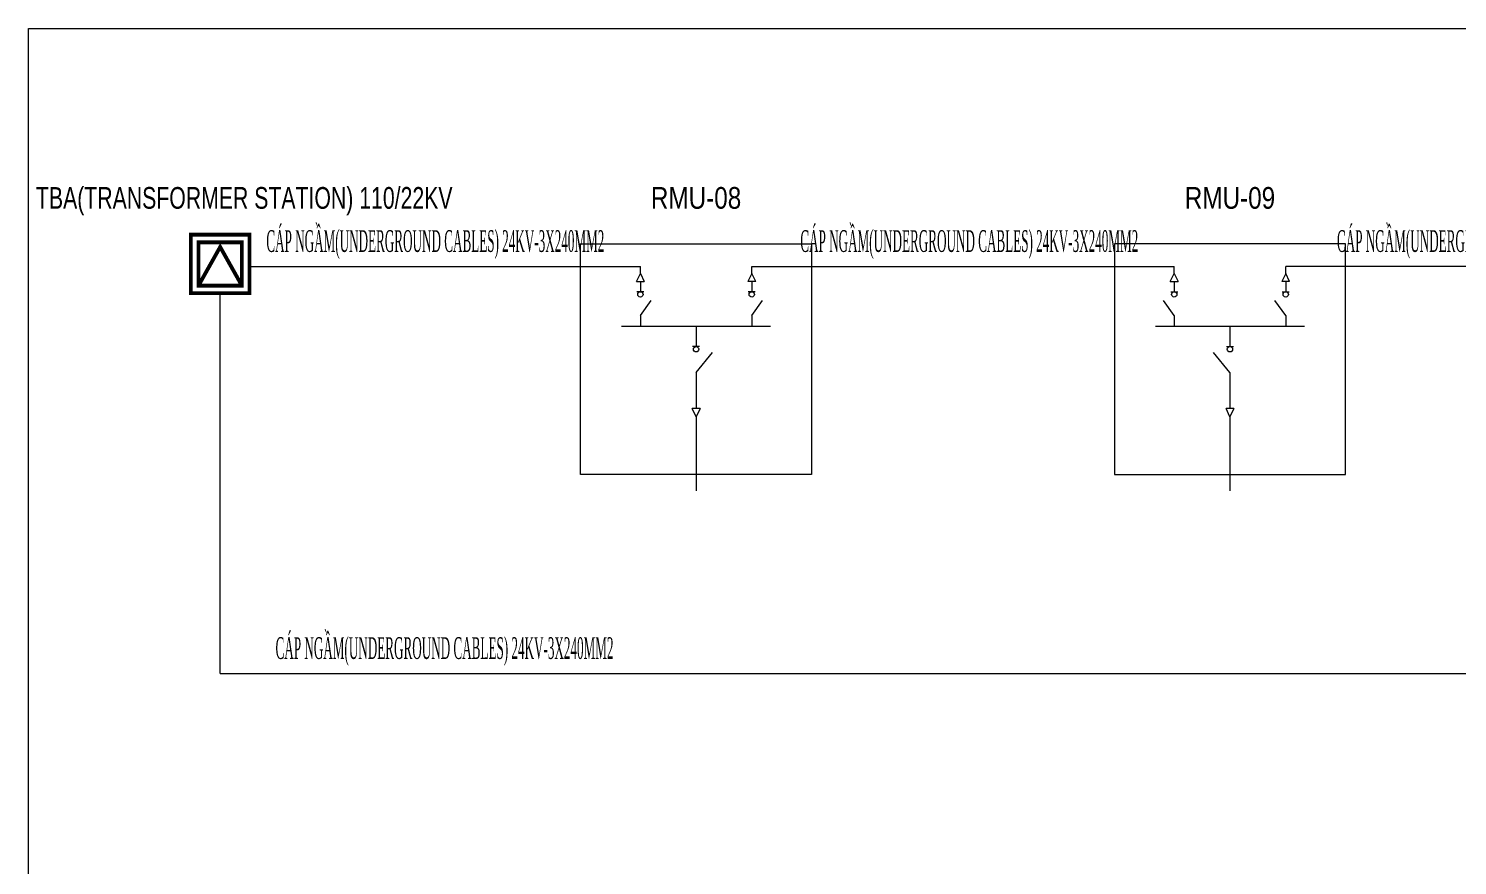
# Model space of a CAD drawing. Extents: x 391676 to 411044, y 2302576 to 2306330.
# Drawn here: x 391676 to 392334, y 2304914 to 2305300 of the extents above; entities that cross this region are included whole.
import ezdxf
from ezdxf.enums import TextEntityAlignment as Align

# ---------------------------------------------------------------- set-up
doc = ezdxf.new("R2010")
doc.units = 0
doc.header["$LTSCALE"] = 5
doc.header["$MEASUREMENT"] = 0
doc.layers.get('0').update_dxf_attribs({"linetype": 'CONTINUOUS', "lineweight": 5})
doc.layers.add('@ 35kV cai tao', color=1, linetype='CONTINUOUS')
doc.styles.add('T1', font='vntimeh.shx', dxfattribs={"width": 0.6})
doc.styles.add('T2', font='VHARIAL.TTF', dxfattribs={"width": 0.8})

# ---------------------------------------------------------------- blocks, each defined once
blk = doc.blocks.new('t110kv')
blk.add_wipeout([(-32.4, 64.8), (32.4, 64.8), (32.4, 0), (-32.4, 0)])
at = {"ltscale": 0.5, "const_width": 4.21, "flags": 128}
for points in [[(-32.4, 64.8), (32.4, 64.8), (32.4, 0), (-32.4, 0)], [(-24, 56.4), (24, 56.4), (24, 8.4), (-24, 8.4)]]:
    blk.add_lwpolyline(points, close=True, dxfattribs=at)
blk.add_lwpolyline([(-24, 8.4), (0, 51.2), (24, 8.4)], dxfattribs=at)
blk = doc.blocks.new('sdgd3')
blk.add_wipeout([(396956.65, 2294428.25), (396956.65, 2295865.45), (398696.52, 2295865.45), (398696.52, 2294428.25)])
at = {"ltscale": 20}
for p, q in [((397236.47, 2295748.84), (397238.3, 2295752.59)), ((397236.47, 2295748.84), (397238.3, 2295752.59)), ((397238.3, 2295752.59), (397238.3, 2295755.83)), ((397238.3, 2295752.59), (397238.3, 2295755.83)), ((397238.3, 2295752.59), (397240.12, 2295748.84)), ((397238.3, 2295752.59), (397240.12, 2295748.84)), ((397289.6, 2295752.59), (397287.77, 2295748.84)), ((397289.6, 2295752.59), (397287.77, 2295748.84)), ((397289.6, 2295752.59), (397289.6, 2295755.83)), ((397289.6, 2295752.59), (397289.6, 2295755.83)), ((397291.42, 2295748.84), (397289.6, 2295752.59)), ((397291.42, 2295748.84), (397289.6, 2295752.59)), ((397482.3, 2295748.84), (397484.12, 2295752.59)), ((397482.3, 2295748.84), (397484.12, 2295752.59)), ((397484.12, 2295752.59), (397484.12, 2295755.83)), ((397484.12, 2295752.59), (397484.12, 2295755.83)), ((397484.12, 2295752.59), (397485.95, 2295748.84)), ((397484.12, 2295752.59), (397485.95, 2295748.84)), ((397535.42, 2295752.59), (397533.59, 2295748.84)), ((397535.42, 2295752.59), (397533.59, 2295748.84)), ((397535.42, 2295752.59), (397535.42, 2295755.83)), ((397535.42, 2295752.59), (397535.42, 2295755.83)), ((397537.24, 2295748.84), (397535.42, 2295752.59)), ((397537.24, 2295748.84), (397535.42, 2295752.59)), ((397236.47, 2295748.84), (397240.12, 2295748.84)), ((397236.47, 2295748.84), (397240.12, 2295748.84)), ((397291.42, 2295748.84), (397287.77, 2295748.84)), ((397291.42, 2295748.84), (397287.77, 2295748.84)), ((397482.3, 2295748.84), (397485.95, 2295748.84)), ((397482.3, 2295748.84), (397485.95, 2295748.84)), ((397537.24, 2295748.84), (397533.59, 2295748.84)), ((397537.24, 2295748.84), (397533.59, 2295748.84)), ((397265.77, 2295690.32), (397262.12, 2295690.32)), ((397263.95, 2295686.57), (397262.12, 2295690.32)), ((397265.77, 2295690.32), (397262.12, 2295690.32)), ((397263.95, 2295686.57), (397262.12, 2295690.32)), ((397265.77, 2295690.32), (397263.95, 2295686.57)), ((397265.77, 2295690.32), (397263.95, 2295686.57)), ((397263.95, 2295686.57), (397263.95, 2295652.4)), ((397263.95, 2295686.57), (397263.95, 2295652.4)), ((397511.59, 2295690.32), (397507.95, 2295690.32)), ((397509.77, 2295686.57), (397507.95, 2295690.32)), ((397511.59, 2295690.32), (397507.95, 2295690.32)), ((397509.77, 2295686.57), (397507.95, 2295690.32)), ((397511.59, 2295690.32), (397509.77, 2295686.57)), ((397511.59, 2295690.32), (397509.77, 2295686.57)), ((397509.77, 2295686.57), (397509.77, 2295652.4)), ((397509.77, 2295686.57), (397509.77, 2295652.4))]:
    blk.add_line(p, q, dxfattribs=at)
for p, q in [((397289.6, 2295755.83), (397484.12, 2295755.83)), ((397736.99, 2295755.83), (397535.42, 2295755.83)), ((397239.88, 2295744.16), (397236.72, 2295744.16)), ((397238.3, 2295748.84), (397238.3, 2295744.16)), ((397238.3, 2295748.84), (397238.3, 2295744.16)), ((397291.18, 2295744.16), (397288.01, 2295744.16)), ((397289.6, 2295748.84), (397289.6, 2295744.16)), ((397289.6, 2295748.84), (397289.6, 2295744.16)), ((397482.54, 2295744.16), (397485.7, 2295744.16)), ((397484.12, 2295748.84), (397484.12, 2295744.16)), ((397484.12, 2295748.84), (397484.12, 2295744.16)), ((397533.84, 2295744.16), (397537, 2295744.16)), ((397535.42, 2295748.84), (397535.42, 2295744.16)), ((397535.42, 2295748.84), (397535.42, 2295744.16)), ((397238.3, 2295733.29), (397243.24, 2295740.1)), ((397238.3, 2295733.29), (397243.24, 2295740.1)), ((397289.6, 2295733.29), (397294.54, 2295740.1)), ((397289.6, 2295733.29), (397294.54, 2295740.1)), ((397484.12, 2295733.29), (397479.18, 2295740.1)), ((397484.12, 2295733.29), (397479.18, 2295740.1)), ((397535.42, 2295733.29), (397530.48, 2295740.1)), ((397535.42, 2295733.29), (397530.48, 2295740.1)), ((397238.3, 2295733.29), (397238.3, 2295728.19)), ((397238.3, 2295733.29), (397238.3, 2295728.19)), ((397289.6, 2295733.29), (397289.6, 2295728.19)), ((397289.6, 2295733.29), (397289.6, 2295728.19)), ((397484.12, 2295733.29), (397484.12, 2295728.19)), ((397484.12, 2295733.29), (397484.12, 2295728.19)), ((397535.42, 2295733.29), (397535.42, 2295728.19)), ((397535.42, 2295733.29), (397535.42, 2295728.19)), ((397263.95, 2295728.19), (397263.95, 2295718.9)), ((397263.95, 2295728.19), (397263.95, 2295718.9)), ((397509.77, 2295728.19), (397509.77, 2295718.9)), ((397509.77, 2295728.19), (397509.77, 2295718.9)), ((397265.53, 2295718.9), (397262.36, 2295718.9)), ((397508.19, 2295718.9), (397511.35, 2295718.9)), ((397263.95, 2295706.93), (397271.49, 2295716.22)), ((397263.95, 2295706.93), (397271.49, 2295716.22)), ((397509.77, 2295706.93), (397502.23, 2295716.22)), ((397509.77, 2295706.93), (397502.23, 2295716.22)), ((397263.95, 2295706.93), (397263.95, 2295690.32)), ((397263.95, 2295706.93), (397263.95, 2295690.32)), ((397509.77, 2295706.93), (397509.77, 2295690.32)), ((397509.77, 2295706.93), (397509.77, 2295690.32)), ((397044.79, 2295568.28), (397989.87, 2295568.28))]:
    blk.add_line(p, q)
at = {"color": 3}
for points in [[(397317.11, 2295766.2), (397317.11, 2295659.88), (397210.79, 2295659.88), (397210.79, 2295766.2)], [(397456.61, 2295766.2), (397456.61, 2295659.88), (397562.93, 2295659.88), (397562.93, 2295766.2)]]:
    blk.add_lwpolyline(points, close=True, dxfattribs=at)
at = {"color": 6, "const_width": 0.652}
for points in [[(397298.29, 2295728.19), (397229.6, 2295728.19)], [(397475.42, 2295728.19), (397544.12, 2295728.19)]]:
    blk.add_lwpolyline(points, dxfattribs=at)
for centre in [(397238.3, 2295742.93), (397238.3, 2295742.93), (397289.6, 2295742.93), (397289.6, 2295742.93), (397484.12, 2295742.93), (397484.12, 2295742.93), (397535.42, 2295742.93), (397535.42, 2295742.93), (397263.95, 2295717.67), (397263.95, 2295717.67), (397509.77, 2295717.67), (397509.77, 2295717.67)]:
    blk.add_circle(centre, 1.23)
at = {"layer": '@ 35kV cai tao', "linetype": 'Continuous', "lineweight": -2, "xscale": -0.416499999977532, "yscale": 0.4164999999775317, "zscale": 0.4164999999775318, "rotation": 359.9997103224595}
blk.add_blockref('t110kv', (397044.86, 2295743.47), dxfattribs=at)
for s, style, width, p in [('TBA(TRANSFORMER STATION) 110/22KV', 'T2', 0.7, (397055.94, 2295782.41)), ('RMU-08', 'T2', 0.8, (397263.95, 2295782.41)), ('RMU-09', 'T2', 0.8, (397509.77, 2295782.41)), ('c¸p NGÇM(UNDERGROUND CABLES) 24kv-3X240mm2', 'T1', 0.4, (397143.91, 2295762.53)), ('c¸p NGÇM(UNDERGROUND CABLES) 24kv-3X240mm2', 'T1', 0.4, (397389.74, 2295762.53)), ('c¸p NGÇM(UNDERGROUND CABLES) 24kv-3X240mm2', 'T1', 0.4, (397636.81, 2295762.53)), ('c¸p NGÇM(UNDERGROUND CABLES) 24kv-3X240mm2', 'T1', 0.4, (397143.91, 2295609.36))]:
    blk.add_text(s, height=10, dxfattribs=dict(style=style, width=width)).set_placement(p, align=Align.CENTER)
blk.add_line((397058.42, 2295755.83), (397238.3, 2295755.83))
at = {"ltscale": 2}
for p, q in [((397044.79, 2295568.28), (397044.86, 2295743.47)), ((397044.84, 2295568.28), (397044.92, 2295743.47))]:
    blk.add_line(p, q, dxfattribs=at)
blk.add_lwpolyline([(396956.65, 2295865.45), (398696.52, 2295865.45), (398696.52, 2294428.25), (396956.65, 2294428.25)], close=True, dxfattribs=at)
blk.add_wipeout([(396956.65, 2294428.25), (396956.65, 2295865.45), (398696.52, 2295865.45), (398696.52, 2294428.25)])
at = {"ltscale": 20}
for p, q in [((397236.47, 2295748.84), (397238.3, 2295752.59)), ((397236.47, 2295748.84), (397238.3, 2295752.59)), ((397238.3, 2295752.59), (397238.3, 2295755.83)), ((397238.3, 2295752.59), (397238.3, 2295755.83)), ((397238.3, 2295752.59), (397240.12, 2295748.84)), ((397238.3, 2295752.59), (397240.12, 2295748.84)), ((397289.6, 2295752.59), (397287.77, 2295748.84)), ((397289.6, 2295752.59), (397287.77, 2295748.84)), ((397289.6, 2295752.59), (397289.6, 2295755.83)), ((397289.6, 2295752.59), (397289.6, 2295755.83)), ((397291.42, 2295748.84), (397289.6, 2295752.59)), ((397291.42, 2295748.84), (397289.6, 2295752.59)), ((397482.3, 2295748.84), (397484.12, 2295752.59)), ((397482.3, 2295748.84), (397484.12, 2295752.59)), ((397484.12, 2295752.59), (397484.12, 2295755.83)), ((397484.12, 2295752.59), (397484.12, 2295755.83)), ((397484.12, 2295752.59), (397485.95, 2295748.84)), ((397484.12, 2295752.59), (397485.95, 2295748.84)), ((397535.42, 2295752.59), (397533.59, 2295748.84)), ((397535.42, 2295752.59), (397533.59, 2295748.84)), ((397535.42, 2295752.59), (397535.42, 2295755.83)), ((397535.42, 2295752.59), (397535.42, 2295755.83)), ((397537.24, 2295748.84), (397535.42, 2295752.59)), ((397537.24, 2295748.84), (397535.42, 2295752.59)), ((397236.47, 2295748.84), (397240.12, 2295748.84)), ((397236.47, 2295748.84), (397240.12, 2295748.84)), ((397291.42, 2295748.84), (397287.77, 2295748.84)), ((397291.42, 2295748.84), (397287.77, 2295748.84)), ((397482.3, 2295748.84), (397485.95, 2295748.84)), ((397482.3, 2295748.84), (397485.95, 2295748.84)), ((397537.24, 2295748.84), (397533.59, 2295748.84)), ((397537.24, 2295748.84), (397533.59, 2295748.84)), ((397265.77, 2295690.32), (397262.12, 2295690.32)), ((397263.95, 2295686.57), (397262.12, 2295690.32)), ((397265.77, 2295690.32), (397262.12, 2295690.32)), ((397263.95, 2295686.57), (397262.12, 2295690.32)), ((397265.77, 2295690.32), (397263.95, 2295686.57)), ((397265.77, 2295690.32), (397263.95, 2295686.57)), ((397263.95, 2295686.57), (397263.95, 2295652.4)), ((397263.95, 2295686.57), (397263.95, 2295652.4)), ((397511.59, 2295690.32), (397507.95, 2295690.32)), ((397509.77, 2295686.57), (397507.95, 2295690.32)), ((397511.59, 2295690.32), (397507.95, 2295690.32)), ((397509.77, 2295686.57), (397507.95, 2295690.32)), ((397511.59, 2295690.32), (397509.77, 2295686.57)), ((397511.59, 2295690.32), (397509.77, 2295686.57)), ((397509.77, 2295686.57), (397509.77, 2295652.4)), ((397509.77, 2295686.57), (397509.77, 2295652.4))]:
    blk.add_line(p, q, dxfattribs=at)
for p, q in [((397289.6, 2295755.83), (397484.12, 2295755.83)), ((397736.99, 2295755.83), (397535.42, 2295755.83)), ((397239.88, 2295744.16), (397236.72, 2295744.16)), ((397238.3, 2295748.84), (397238.3, 2295744.16)), ((397238.3, 2295748.84), (397238.3, 2295744.16)), ((397291.18, 2295744.16), (397288.01, 2295744.16)), ((397289.6, 2295748.84), (397289.6, 2295744.16)), ((397289.6, 2295748.84), (397289.6, 2295744.16)), ((397482.54, 2295744.16), (397485.7, 2295744.16)), ((397484.12, 2295748.84), (397484.12, 2295744.16)), ((397484.12, 2295748.84), (397484.12, 2295744.16)), ((397533.84, 2295744.16), (397537, 2295744.16)), ((397535.42, 2295748.84), (397535.42, 2295744.16)), ((397535.42, 2295748.84), (397535.42, 2295744.16)), ((397238.3, 2295733.29), (397243.24, 2295740.1)), ((397238.3, 2295733.29), (397243.24, 2295740.1)), ((397289.6, 2295733.29), (397294.54, 2295740.1)), ((397289.6, 2295733.29), (397294.54, 2295740.1)), ((397484.12, 2295733.29), (397479.18, 2295740.1)), ((397484.12, 2295733.29), (397479.18, 2295740.1)), ((397535.42, 2295733.29), (397530.48, 2295740.1)), ((397535.42, 2295733.29), (397530.48, 2295740.1)), ((397238.3, 2295733.29), (397238.3, 2295728.19)), ((397238.3, 2295733.29), (397238.3, 2295728.19)), ((397289.6, 2295733.29), (397289.6, 2295728.19)), ((397289.6, 2295733.29), (397289.6, 2295728.19)), ((397484.12, 2295733.29), (397484.12, 2295728.19)), ((397484.12, 2295733.29), (397484.12, 2295728.19)), ((397535.42, 2295733.29), (397535.42, 2295728.19)), ((397535.42, 2295733.29), (397535.42, 2295728.19)), ((397263.95, 2295728.19), (397263.95, 2295718.9)), ((397263.95, 2295728.19), (397263.95, 2295718.9)), ((397509.77, 2295728.19), (397509.77, 2295718.9)), ((397509.77, 2295728.19), (397509.77, 2295718.9)), ((397265.53, 2295718.9), (397262.36, 2295718.9)), ((397508.19, 2295718.9), (397511.35, 2295718.9)), ((397263.95, 2295706.93), (397271.49, 2295716.22)), ((397263.95, 2295706.93), (397271.49, 2295716.22)), ((397509.77, 2295706.93), (397502.23, 2295716.22)), ((397509.77, 2295706.93), (397502.23, 2295716.22)), ((397263.95, 2295706.93), (397263.95, 2295690.32)), ((397263.95, 2295706.93), (397263.95, 2295690.32)), ((397509.77, 2295706.93), (397509.77, 2295690.32)), ((397509.77, 2295706.93), (397509.77, 2295690.32)), ((397044.79, 2295568.28), (397989.87, 2295568.28))]:
    blk.add_line(p, q)
at = {"color": 3}
for points in [[(397317.11, 2295766.2), (397317.11, 2295659.88), (397210.79, 2295659.88), (397210.79, 2295766.2)], [(397456.61, 2295766.2), (397456.61, 2295659.88), (397562.93, 2295659.88), (397562.93, 2295766.2)]]:
    blk.add_lwpolyline(points, close=True, dxfattribs=at)
at = {"color": 6, "const_width": 0.652}
for points in [[(397298.29, 2295728.19), (397229.6, 2295728.19)], [(397475.42, 2295728.19), (397544.12, 2295728.19)]]:
    blk.add_lwpolyline(points, dxfattribs=at)
for centre in [(397238.3, 2295742.93), (397238.3, 2295742.93), (397289.6, 2295742.93), (397289.6, 2295742.93), (397484.12, 2295742.93), (397484.12, 2295742.93), (397535.42, 2295742.93), (397535.42, 2295742.93), (397263.95, 2295717.67), (397263.95, 2295717.67), (397509.77, 2295717.67), (397509.77, 2295717.67)]:
    blk.add_circle(centre, 1.23)
at = {"layer": '@ 35kV cai tao', "linetype": 'Continuous', "lineweight": -2, "xscale": -0.416499999977532, "yscale": 0.4164999999775317, "zscale": 0.4164999999775318, "rotation": 359.9997103224595}
blk.add_blockref('t110kv', (397044.86, 2295743.47), dxfattribs=at)
for s, style, width, p in [('TBA(TRANSFORMER STATION) 110/22KV', 'T2', 0.7, (397055.94, 2295782.41)), ('RMU-08', 'T2', 0.8, (397263.95, 2295782.41)), ('RMU-09', 'T2', 0.8, (397509.77, 2295782.41)), ('c¸p NGÇM(UNDERGROUND CABLES) 24kv-3X240mm2', 'T1', 0.4, (397143.91, 2295762.53)), ('c¸p NGÇM(UNDERGROUND CABLES) 24kv-3X240mm2', 'T1', 0.4, (397389.74, 2295762.53)), ('c¸p NGÇM(UNDERGROUND CABLES) 24kv-3X240mm2', 'T1', 0.4, (397636.81, 2295762.53)), ('c¸p NGÇM(UNDERGROUND CABLES) 24kv-3X240mm2', 'T1', 0.4, (397143.91, 2295609.36))]:
    blk.add_text(s, height=10, dxfattribs=dict(style=style, width=width)).set_placement(p, align=Align.CENTER)
blk.add_line((397058.42, 2295755.83), (397238.3, 2295755.83))
at = {"ltscale": 2}
for p, q in [((397044.79, 2295568.28), (397044.86, 2295743.47)), ((397044.84, 2295568.28), (397044.92, 2295743.47))]:
    blk.add_line(p, q, dxfattribs=at)
blk.add_lwpolyline([(396956.65, 2295865.45), (398696.52, 2295865.45), (398696.52, 2294428.25), (396956.65, 2294428.25)], close=True, dxfattribs=at)
blk.add_wipeout([(396956.65, 2294428.25), (396956.65, 2295865.45), (398696.52, 2295865.45), (398696.52, 2294428.25)])
at = {"ltscale": 20}
for p, q in [((397236.47, 2295748.84), (397238.3, 2295752.59)), ((397236.47, 2295748.84), (397238.3, 2295752.59)), ((397238.3, 2295752.59), (397238.3, 2295755.83)), ((397238.3, 2295752.59), (397238.3, 2295755.83)), ((397238.3, 2295752.59), (397240.12, 2295748.84)), ((397238.3, 2295752.59), (397240.12, 2295748.84)), ((397289.6, 2295752.59), (397287.77, 2295748.84)), ((397289.6, 2295752.59), (397287.77, 2295748.84)), ((397289.6, 2295752.59), (397289.6, 2295755.83)), ((397289.6, 2295752.59), (397289.6, 2295755.83)), ((397291.42, 2295748.84), (397289.6, 2295752.59)), ((397291.42, 2295748.84), (397289.6, 2295752.59)), ((397482.3, 2295748.84), (397484.12, 2295752.59)), ((397482.3, 2295748.84), (397484.12, 2295752.59)), ((397484.12, 2295752.59), (397484.12, 2295755.83)), ((397484.12, 2295752.59), (397484.12, 2295755.83)), ((397484.12, 2295752.59), (397485.95, 2295748.84)), ((397484.12, 2295752.59), (397485.95, 2295748.84)), ((397535.42, 2295752.59), (397533.59, 2295748.84)), ((397535.42, 2295752.59), (397533.59, 2295748.84)), ((397535.42, 2295752.59), (397535.42, 2295755.83)), ((397535.42, 2295752.59), (397535.42, 2295755.83)), ((397537.24, 2295748.84), (397535.42, 2295752.59)), ((397537.24, 2295748.84), (397535.42, 2295752.59)), ((397236.47, 2295748.84), (397240.12, 2295748.84)), ((397236.47, 2295748.84), (397240.12, 2295748.84)), ((397291.42, 2295748.84), (397287.77, 2295748.84)), ((397291.42, 2295748.84), (397287.77, 2295748.84)), ((397482.3, 2295748.84), (397485.95, 2295748.84)), ((397482.3, 2295748.84), (397485.95, 2295748.84)), ((397537.24, 2295748.84), (397533.59, 2295748.84)), ((397537.24, 2295748.84), (397533.59, 2295748.84)), ((397265.77, 2295690.32), (397262.12, 2295690.32)), ((397263.95, 2295686.57), (397262.12, 2295690.32)), ((397265.77, 2295690.32), (397262.12, 2295690.32)), ((397263.95, 2295686.57), (397262.12, 2295690.32)), ((397265.77, 2295690.32), (397263.95, 2295686.57)), ((397265.77, 2295690.32), (397263.95, 2295686.57)), ((397263.95, 2295686.57), (397263.95, 2295652.4)), ((397263.95, 2295686.57), (397263.95, 2295652.4)), ((397511.59, 2295690.32), (397507.95, 2295690.32)), ((397509.77, 2295686.57), (397507.95, 2295690.32)), ((397511.59, 2295690.32), (397507.95, 2295690.32)), ((397509.77, 2295686.57), (397507.95, 2295690.32)), ((397511.59, 2295690.32), (397509.77, 2295686.57)), ((397511.59, 2295690.32), (397509.77, 2295686.57)), ((397509.77, 2295686.57), (397509.77, 2295652.4)), ((397509.77, 2295686.57), (397509.77, 2295652.4))]:
    blk.add_line(p, q, dxfattribs=at)
for p, q in [((397289.6, 2295755.83), (397484.12, 2295755.83)), ((397736.99, 2295755.83), (397535.42, 2295755.83)), ((397239.88, 2295744.16), (397236.72, 2295744.16)), ((397238.3, 2295748.84), (397238.3, 2295744.16)), ((397238.3, 2295748.84), (397238.3, 2295744.16)), ((397291.18, 2295744.16), (397288.01, 2295744.16)), ((397289.6, 2295748.84), (397289.6, 2295744.16)), ((397289.6, 2295748.84), (397289.6, 2295744.16)), ((397482.54, 2295744.16), (397485.7, 2295744.16)), ((397484.12, 2295748.84), (397484.12, 2295744.16)), ((397484.12, 2295748.84), (397484.12, 2295744.16)), ((397533.84, 2295744.16), (397537, 2295744.16)), ((397535.42, 2295748.84), (397535.42, 2295744.16)), ((397535.42, 2295748.84), (397535.42, 2295744.16)), ((397238.3, 2295733.29), (397243.24, 2295740.1)), ((397238.3, 2295733.29), (397243.24, 2295740.1)), ((397289.6, 2295733.29), (397294.54, 2295740.1)), ((397289.6, 2295733.29), (397294.54, 2295740.1)), ((397484.12, 2295733.29), (397479.18, 2295740.1)), ((397484.12, 2295733.29), (397479.18, 2295740.1)), ((397535.42, 2295733.29), (397530.48, 2295740.1)), ((397535.42, 2295733.29), (397530.48, 2295740.1)), ((397238.3, 2295733.29), (397238.3, 2295728.19)), ((397238.3, 2295733.29), (397238.3, 2295728.19)), ((397289.6, 2295733.29), (397289.6, 2295728.19)), ((397289.6, 2295733.29), (397289.6, 2295728.19)), ((397484.12, 2295733.29), (397484.12, 2295728.19)), ((397484.12, 2295733.29), (397484.12, 2295728.19)), ((397535.42, 2295733.29), (397535.42, 2295728.19)), ((397535.42, 2295733.29), (397535.42, 2295728.19)), ((397263.95, 2295728.19), (397263.95, 2295718.9)), ((397263.95, 2295728.19), (397263.95, 2295718.9)), ((397509.77, 2295728.19), (397509.77, 2295718.9)), ((397509.77, 2295728.19), (397509.77, 2295718.9)), ((397265.53, 2295718.9), (397262.36, 2295718.9)), ((397508.19, 2295718.9), (397511.35, 2295718.9)), ((397263.95, 2295706.93), (397271.49, 2295716.22)), ((397263.95, 2295706.93), (397271.49, 2295716.22)), ((397509.77, 2295706.93), (397502.23, 2295716.22)), ((397509.77, 2295706.93), (397502.23, 2295716.22)), ((397263.95, 2295706.93), (397263.95, 2295690.32)), ((397263.95, 2295706.93), (397263.95, 2295690.32)), ((397509.77, 2295706.93), (397509.77, 2295690.32)), ((397509.77, 2295706.93), (397509.77, 2295690.32)), ((397044.79, 2295568.28), (397989.87, 2295568.28))]:
    blk.add_line(p, q)
at = {"color": 3}
for points in [[(397317.11, 2295766.2), (397317.11, 2295659.88), (397210.79, 2295659.88), (397210.79, 2295766.2)], [(397456.61, 2295766.2), (397456.61, 2295659.88), (397562.93, 2295659.88), (397562.93, 2295766.2)]]:
    blk.add_lwpolyline(points, close=True, dxfattribs=at)
at = {"color": 6, "const_width": 0.652}
for points in [[(397298.29, 2295728.19), (397229.6, 2295728.19)], [(397475.42, 2295728.19), (397544.12, 2295728.19)]]:
    blk.add_lwpolyline(points, dxfattribs=at)
for centre in [(397238.3, 2295742.93), (397238.3, 2295742.93), (397289.6, 2295742.93), (397289.6, 2295742.93), (397484.12, 2295742.93), (397484.12, 2295742.93), (397535.42, 2295742.93), (397535.42, 2295742.93), (397263.95, 2295717.67), (397263.95, 2295717.67), (397509.77, 2295717.67), (397509.77, 2295717.67)]:
    blk.add_circle(centre, 1.23)
at = {"layer": '@ 35kV cai tao', "linetype": 'Continuous', "lineweight": -2, "xscale": -0.416499999977532, "yscale": 0.4164999999775317, "zscale": 0.4164999999775318, "rotation": 359.9997103224595}
blk.add_blockref('t110kv', (397044.86, 2295743.47), dxfattribs=at)
for s, style, width, p in [('TBA(TRANSFORMER STATION) 110/22KV', 'T2', 0.7, (397055.94, 2295782.41)), ('RMU-08', 'T2', 0.8, (397263.95, 2295782.41)), ('RMU-09', 'T2', 0.8, (397509.77, 2295782.41)), ('c¸p NGÇM(UNDERGROUND CABLES) 24kv-3X240mm2', 'T1', 0.4, (397143.91, 2295762.53)), ('c¸p NGÇM(UNDERGROUND CABLES) 24kv-3X240mm2', 'T1', 0.4, (397389.74, 2295762.53)), ('c¸p NGÇM(UNDERGROUND CABLES) 24kv-3X240mm2', 'T1', 0.4, (397636.81, 2295762.53)), ('c¸p NGÇM(UNDERGROUND CABLES) 24kv-3X240mm2', 'T1', 0.4, (397148.15, 2295574.98))]:
    blk.add_text(s, height=10, dxfattribs=dict(style=style, width=width)).set_placement(p, align=Align.CENTER)
blk.add_line((397058.42, 2295755.83), (397238.3, 2295755.83))
at = {"ltscale": 2}
for p, q in [((397044.79, 2295568.28), (397044.86, 2295743.47)), ((397044.84, 2295568.28), (397044.92, 2295743.47))]:
    blk.add_line(p, q, dxfattribs=at)
blk.add_lwpolyline([(396956.65, 2295865.45), (398696.52, 2295865.45), (398696.52, 2294428.25), (396956.65, 2294428.25)], close=True, dxfattribs=at)

msp = doc.modelspace()

# ---------------------------------------------------------------- block references
msp.add_blockref('sdgd3', (-5280.54, 9434.12))

doc.saveas('drawing.dxf')
